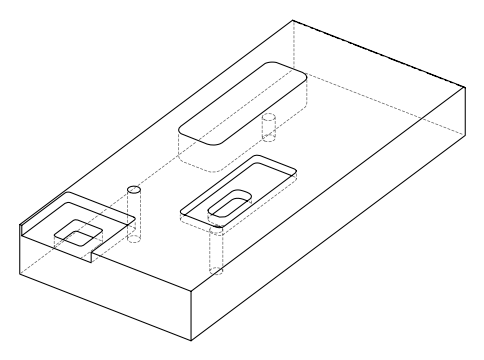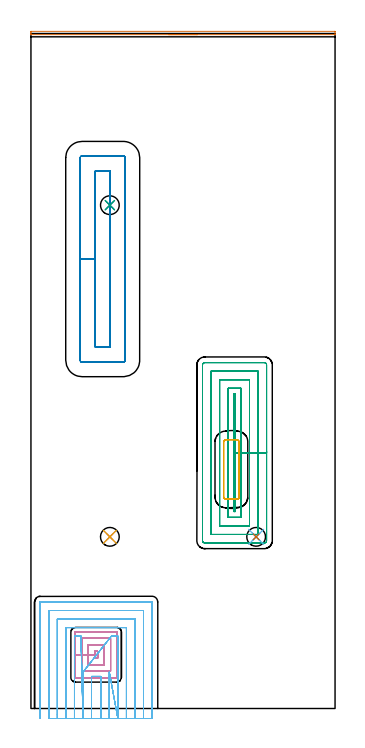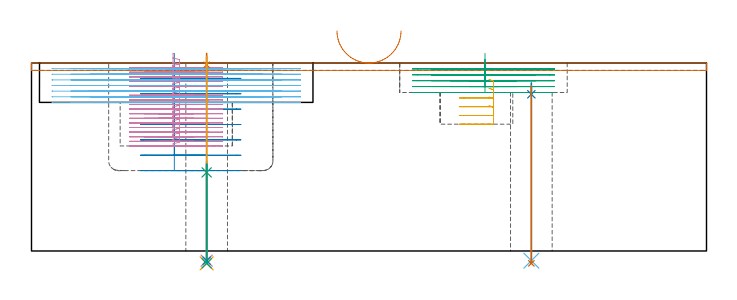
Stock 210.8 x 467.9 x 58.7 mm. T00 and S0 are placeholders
(PLAN: 15 operations, 12 tool changes, 62.2 min)
(1 AREA_MILL | FG_CHAMFER_SURFACE | UGT0205_001 | 1.84 min | 558 mm3)
(2 MILL_RECTANGULAR_POCKET | POCKET_RECTANGULAR_STRAIGHT | UGT0201_095 | Follow Part, ap 5, ae 75% | 9.59 min | 276470 mm3)
(3 MILL_RECTANGULAR_POCKET_1 | POCKET_RECTANGULAR_STRAIGHT_1 | UGT0201_125 | Follow Part, ap 1.975, ae 75% | 12.95 min | 63690 mm3)
(4 MILL_RECTANGULAR_POCKET_2 | POCKET_RECTANGULAR_STRAIGHT_2 | UGT0201_124 | Follow Part, ap 1.5, ae 75% | 11.54 min | 34169 mm3)
(5 MILL_RECTANGULAR_POCKET_3 | POCKET_RECTANGULAR_STRAIGHT_3 | NXT0201_011 | Follow Part, ap 3, ae 75% | 1.18 min | 11473 mm3)
(6 MILL_SLOT | SLOT_PARTIAL_RECTANGULAR | UGT0201_125 | Follow Part, ap 1.975, ae 75% | 23.79 min | 65429 mm3)
(7 SPOT_DRILL | STEP1HOLE | NXT0321_9005460120000 | 0.03 min | 8 mm3)
(8 SPOT_DRILL_1 | STEP1HOLE_1 | NXT0321_9005460120000 | 0.03 min | 2 mm3)
(9 SPOT_DRILL_2 | STEP1HOLE_2 | NXT0321_9005460120000 | 0.04 min | 15 mm3)
(10 DRILL_THROUGH_HOLE_INTO_CENTER | STEP1HOLE | NXT0301_055 | 0.26 min | 3223 mm3)
(11 DRILL_TO_ENLARGE_THROUGH_HOLE | STEP1HOLE | NXT0301_101 | 0.26 min | 4530 mm3)
(12 DRILL_THROUGH_HOLE_INTO_CENTER_1 | STEP1HOLE_1 | NXT0301_055 | 0.22 min | 2727 mm3)
(13 DRILL_TO_ENLARGE_THROUGH_HOLE_1 | STEP1HOLE_1 | NXT0301_101 | 0.22 min | 3796 mm3)
(14 DRILL_THROUGH_HOLE_INTO_CENTER_2 | STEP1HOLE_2 | NXT0301_055 | 0.13 min | 1404 mm3)
(15 DRILL_TO_ENLARGE_THROUGH_HOLE_2 | STEP1HOLE_2 | NXT0301_101 | 0.13 min | 1911 mm3)
(TOOL UGT0205_001 | Chamfer Mill 20 x 3 x 45 deg. | D20 FL50 Z2)
(TOOL UGT0201_095 | End mill 20 mm | D20 R3 FL38 Z4)
(TOOL UGT0201_125 | Carbide End Mill 7.9 | D7.9 FL15 Z4)
(TOOL UGT0201_124 | Carbide End Mill 6.0 | D6 FL15 Z4)
(TOOL NXT0201_011 | ENDMILL 12mm [2P460-1200-NA 1630] | D12 FL38 Z6)
(TOOL NXT0321_9005460120000 | NC Spot Drill, 142deg, 12mm, Carbide, Uncoated | D12 PA142 FL30 Z2)
(TOOL NXT0301_055 | Carbide Drill 8.4mm [860.1-0840-042A1-MM 2214] | D8.4 PA140 FL61 Z2)
(TOOL NXT0301_101 | Carbide Drill 13mm [860.1-1300-104A1-MM 2214] | D13 PA140 FL123 Z2)
(OP 1 AREA_MILL)
G17 G21 G94 G90
T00 M6
G54
G17 G0 G90 X115.4 Y467.1 S1061 M3
G43 Z68.7 H0
G94 G1 X115.362 Z67.828 F250.
X115.248 Z66.964
X115.059 Z66.112
X114.797 Z65.28
X114.463 Z64.474
X114.06 Z63.7
X113.592 Z62.964
X113.06 Z62.272
X112.471 Z61.629
X111.828 Z61.04
X111.136 Z60.508
X110.4 Z60.04
X109.626 Z59.637
X108.82 Z59.303
X107.988 Z59.041
X107.136 Z58.852
X106.272 Z58.738
X105.4 Z58.7
X0.152
X0.01 Y467.103 Z58.688
X0. Y467.195 Z58.596
Y467.292 Z58.507
Y467.974 Z57.825
Y468.526 Z57.273
X0.002 Y469.119 Z56.677
X0.004 Y469.391 Z56.405
X0.012 Y469.393 Z56.404
X0.152 Y469.4 Z56.4
X210.346
X210.648 Y469.398 Z56.402
X210.788 Y469.393 Z56.404
X210.796 Y469.391 Z56.405
X210.8 Y468.25 Z57.549
Y467.381 Z58.418
Y467.291 Z58.508
X210.796 Y467.193 Z58.599
X210.79 Y467.102 Z58.688
X210.648 Y467.1 Z58.7
X105.4
X104.528 Z58.738
X103.664 Z58.852
X102.812 Z59.041
X101.98 Z59.303
X101.174 Z59.637
X100.4 Z60.04
X99.664 Z60.508
X98.972 Z61.04
X98.329 Z61.629
X97.74 Z62.272
X97.208 Z62.964
X96.74 Z63.7
X96.337 Z64.474
X96.003 Z65.28
X95.741 Z66.112
X95.552 Z66.964
X95.438 Z67.828
X95.4 Z68.7
M5
M2
(OP 2 MILL_RECTANGULAR_POCKET)
G17 G21 G94 G90
T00 M6
G54
G17 G0 G90 X44.6 Y340.66 S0 M3
G43 Z68.7 H0
Z61.7
G94 G1 Y311.55 Z53.9 F250.
Y250.5 F500.
X54.9
Y372.6
X44.6
Y311.55
X34.1
Y241.4
G3 X35.5 Y240. R1.4
G1 X64.
G3 X65.4 Y241.4 R1.4
G1 Y381.7
G3 X64. Y383.1 R1.4
G1 X35.5
G3 X34.1 Y381.7 R1.4
G1 Y311.55
Y310.55
G0 X44.6 Y340.66 Z56.9
G1 Y311.55 Z49.1 F250.
Y250.5 F500.
X54.9
Y372.6
X44.6
Y311.55
X34.1
Y241.4
G3 X35.5 Y240. R1.4
G1 X64.
G3 X65.4 Y241.4 R1.4
G1 Y381.7
G3 X64. Y383.1 R1.4
G1 X35.5
G3 X34.1 Y381.7 R1.4
G1 Y311.55
Y310.55
G0 X44.6 Y340.66 Z52.1
G1 Y311.55 Z44.3 F250.
Y250.5 F500.
X54.9
Y372.6
X44.6
Y311.55
X34.1
Y241.4
G3 X35.5 Y240. R1.4
G1 X64.
G3 X65.4 Y241.4 R1.4
G1 Y381.7
G3 X64. Y383.1 R1.4
G1 X35.5
G3 X34.1 Y381.7 R1.4
G1 Y311.55
Y310.55
G0 X44.6 Y340.66 Z47.3
G1 Y311.55 Z39.5 F250.
Y250.5 F500.
X54.9
Y372.6
X44.6
Y311.55
X34.1
Y241.4
G3 X35.5 Y240. R1.4
G1 X64.
G3 X65.4 Y241.4 R1.4
G1 Y381.7
G3 X64. Y383.1 R1.4
G1 X35.5
G3 X34.1 Y381.7 R1.4
G1 Y311.55
Y310.55
G0 X44.6 Y340.66 Z42.5
G1 Y311.55 Z34.7 F250.
Y250.5 F500.
X54.9
Y372.6
X44.6
Y311.55
X34.1
Y241.4
G3 X35.5 Y240. R1.4
G1 X64.
G3 X65.4 Y241.4 R1.4
G1 Y381.7
G3 X64. Y383.1 R1.4
G1 X35.5
G3 X34.1 Y381.7 R1.4
G1 Y311.55
Y310.55
G0 X44.6 Y340.66 Z37.7
G1 Y311.55 Z29.9 F250.
Y250.5 F500.
X54.9
Y372.6
X44.6
Y311.55
X34.1
Y241.4
G3 X35.5 Y240. R1.4
G1 X64.
G3 X65.4 Y241.4 R1.4
G1 Y381.7
G3 X64. Y383.1 R1.4
G1 X35.5
G3 X34.1 Y381.7 R1.4
G1 Y311.55
Y310.55
G0 X44.6 Y340.66 Z32.9
G1 Y311.55 Z25.1 F250.
Y250.5 F500.
X54.9
Y372.6
X44.6
Y311.55
X34.1
Y241.4
G3 X35.5 Y240. R1.4
G1 X64.
G3 X65.4 Y241.4 R1.4
G1 Y381.7
G3 X64. Y383.1 R1.4
G1 X35.5
G3 X34.1 Y381.7 R1.4
G1 Y311.55
Y310.55
G0 Z68.7
M5
M2
(OP 3 MILL_RECTANGULAR_POCKET_1)
G17 G21 G94 G90
T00 M6
G54
G17 G0 G90 X141.625 Y159.187 S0 M3
G43 Z68.7 H0
Z61.7
G94 G1 Y177.25 Z56.86 F250.
Y218.025 F500.
X140.675
Y136.475
X141.625
Y177.25
X145.575
Y221.975
X136.725
Y132.525
X145.575
Y177.25
X151.5
Y227.9
X130.8
Y126.6
X151.5
Y177.25
X157.425
Y233.825
X124.875
Y120.675
X157.425
Y177.25
X163.35
Y238.2
G3 X161.8 Y239.75 R1.55
G1 X120.5
G3 X118.95 Y238.2 R1.55
G1 Y116.3
G3 X120.5 Y114.75 R1.55
G1 X161.8
G3 X163.35 Y116.3 R1.55
G1 Y177.25
Y178.25
G0 X141.625 Y159.187 Z59.86
G1 Y177.25 Z55.02 F250.
Y218.025 F500.
X140.675
Y136.475
X141.625
Y177.25
X145.575
Y221.975
X136.725
Y132.525
X145.575
Y177.25
X151.5
Y227.9
X130.8
Y126.6
X151.5
Y177.25
X157.425
Y233.825
X124.875
Y120.675
X157.425
Y177.25
X163.35
Y238.2
G3 X161.8 Y239.75 R1.55
G1 X120.5
G3 X118.95 Y238.2 R1.55
G1 Y116.3
G3 X120.5 Y114.75 R1.55
G1 X161.8
G3 X163.35 Y116.3 R1.55
G1 Y177.25
Y178.25
G0 X141.625 Y159.187 Z58.02
G1 Y177.25 Z53.18 F250.
Y218.025 F500.
X140.675
Y136.475
X141.625
Y177.25
X145.575
Y221.975
X136.725
Y132.525
X145.575
Y177.25
X151.5
Y227.9
X130.8
Y126.6
X151.5
Y177.25
X157.425
Y233.825
X124.875
Y120.675
X157.425
Y177.25
X163.35
Y238.2
G3 X161.8 Y239.75 R1.55
G1 X120.5
G3 X118.95 Y238.2 R1.55
G1 Y116.3
G3 X120.5 Y114.75 R1.55
G1 X161.8
G3 X163.35 Y116.3 R1.55
G1 Y177.25
Y178.25
G0 X141.625 Y159.187 Z56.18
G1 Y177.25 Z51.34 F250.
Y218.025 F500.
X140.675
Y136.475
X141.625
Y177.25
X145.575
Y221.975
X136.725
Y132.525
X145.575
Y177.25
X151.5
Y227.9
X130.8
Y126.6
X151.5
Y177.25
X157.425
Y233.825
X124.875
Y120.675
X157.425
Y177.25
X163.35
Y238.2
G3 X161.8 Y239.75 R1.55
G1 X120.5
G3 X118.95 Y238.2 R1.55
G1 Y116.3
G3 X120.5 Y114.75 R1.55
G1 X161.8
G3 X163.35 Y116.3 R1.55
G1 Y177.25
Y178.25
G0 X141.625 Y159.187 Z54.34
G1 Y177.25 Z49.5 F250.
Y218.025 F500.
X140.675
Y136.475
X141.625
Y177.25
X145.575
Y221.975
X136.725
Y132.525
X145.575
Y177.25
X151.5
Y227.9
X130.8
Y126.6
X151.5
Y177.25
X157.425
Y233.825
X124.875
Y120.675
X157.425
Y177.25
X163.35
Y238.2
G3 X161.8 Y239.75 R1.55
G1 X120.5
G3 X118.95 Y238.2 R1.55
G1 Y116.3
G3 X120.5 Y114.75 R1.55
G1 X161.8
G3 X163.35 Y116.3 R1.55
G1 Y177.25
Y178.25
G0 Z68.7
M5
M2
(OP 4 MILL_RECTANGULAR_POCKET_2)
G17 G21 G94 G90
T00 M6
G54
G17 G0 G90 X44.516 Y39.7 S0 M3
G43 Z68.7 H0
Z61.7
G94 G1 X44.2 Z61.615 F250.
Y34.8 Z60.302
X46.2 Z59.766
Y39.7 Z58.453
X44.2 Z57.917
Y37.25 Z57.261
Y34.8 F500.
X46.2
Y39.7
X44.2
Y37.25
X39.7
Y30.3
X50.7
Y44.2
X39.7
Y37.25
X35.2
Y25.8
X55.2
Y48.7
X35.2
Y37.25
X30.7
Y21.4
X30.705 Y21.345
X30.745 Y21.305
X30.8 Y21.3
X59.6
X59.655 Y21.305
X59.695 Y21.345
X59.7 Y21.4
Y53.1
X59.695 Y53.155
X59.655 Y53.195
X59.6 Y53.2
X30.8
X30.745 Y53.195
X30.705 Y53.155
X30.7 Y53.1
Y37.25
Y36.25
G0 X44.516 Y39.7 Z60.261
G1 X44.2 Z60.176 F250.
Y34.8 Z58.863
X46.2 Z58.327
Y39.7 Z57.015
X44.2 Z56.479
Y37.25 Z55.822
Y34.8 F500.
X46.2
Y39.7
X44.2
Y37.25
X39.7
Y30.3
X50.7
Y44.2
X39.7
Y37.25
X35.2
Y25.8
X55.2
Y48.7
X35.2
Y37.25
X30.7
Y21.4
X30.705 Y21.345
X30.745 Y21.305
X30.8 Y21.3
X59.6
X59.655 Y21.305
X59.695 Y21.345
X59.7 Y21.4
Y53.1
X59.695 Y53.155
X59.655 Y53.195
X59.6 Y53.2
X30.8
X30.745 Y53.195
X30.705 Y53.155
X30.7 Y53.1
Y37.25
Y36.25
G0 X44.516 Y39.7 Z58.822
G1 X44.2 Z58.737 F250.
Y34.8 Z57.424
X46.2 Z56.889
Y39.7 Z55.576
X44.2 Z55.04
Y37.25 Z54.383
Y34.8 F500.
X46.2
Y39.7
X44.2
Y37.25
X39.7
Y30.3
X50.7
Y44.2
X39.7
Y37.25
X35.2
Y25.8
X55.2
Y48.7
X35.2
Y37.25
X30.7
Y21.4
X30.705 Y21.345
X30.745 Y21.305
X30.8 Y21.3
X59.6
X59.655 Y21.305
X59.695 Y21.345
X59.7 Y21.4
Y53.1
X59.695 Y53.155
X59.655 Y53.195
X59.6 Y53.2
X30.8
X30.745 Y53.195
X30.705 Y53.155
X30.7 Y53.1
Y37.25
Y36.25
G0 X44.516 Y39.7 Z57.383
G1 X44.2 Z57.299 F250.
Y34.8 Z55.986
X46.2 Z55.45
Y39.7 Z54.137
X44.2 Z53.601
Y37.25 Z52.944
Y34.8 F500.
X46.2
Y39.7
X44.2
Y37.25
X39.7
Y30.3
X50.7
Y44.2
X39.7
Y37.25
X35.2
Y25.8
X55.2
Y48.7
X35.2
Y37.25
X30.7
Y21.4
X30.705 Y21.345
X30.745 Y21.305
X30.8 Y21.3
X59.6
X59.655 Y21.305
X59.695 Y21.345
X59.7 Y21.4
Y53.1
X59.695 Y53.155
X59.655 Y53.195
X59.6 Y53.2
X30.8
X30.745 Y53.195
X30.705 Y53.155
X30.7 Y53.1
Y37.25
Y36.25
G0 X44.516 Y39.7 Z55.944
G1 X44.2 Z55.86 F250.
Y34.8 Z54.547
X46.2 Z54.011
Y39.7 Z52.698
X44.2 Z52.162
Y37.25 Z51.505
Y34.8 F500.
X46.2
Y39.7
X44.2
Y37.25
X39.7
Y30.3
X50.7
Y44.2
X39.7
Y37.25
X35.2
Y25.8
X55.2
Y48.7
X35.2
Y37.25
X30.7
Y21.4
X30.705 Y21.345
X30.745 Y21.305
X30.8 Y21.3
X59.6
X59.655 Y21.305
X59.695 Y21.345
X59.7 Y21.4
Y53.1
X59.695 Y53.155
X59.655 Y53.195
X59.6 Y53.2
X30.8
X30.745 Y53.195
X30.705 Y53.155
X30.7 Y53.1
Y37.25
Y36.25
G0 X44.516 Y39.7 Z54.505
G1 X44.2 Z54.421 F250.
Y34.8 Z53.108
X46.2 Z52.572
Y39.7 Z51.259
X44.2 Z50.723
Y37.25 Z50.067
Y34.8 F500.
X46.2
Y39.7
X44.2
Y37.25
X39.7
Y30.3
X50.7
Y44.2
X39.7
Y37.25
X35.2
Y25.8
X55.2
Y48.7
X35.2
Y37.25
X30.7
Y21.4
X30.705 Y21.345
X30.745 Y21.305
X30.8 Y21.3
X59.6
X59.655 Y21.305
X59.695 Y21.345
X59.7 Y21.4
Y53.1
X59.695 Y53.155
X59.655 Y53.195
X59.6 Y53.2
X30.8
X30.745 Y53.195
X30.705 Y53.155
X30.7 Y53.1
Y37.25
Y36.25
G0 X44.516 Y39.7 Z53.067
G1 X44.2 Z52.982 F250.
Y34.8 Z51.669
X46.2 Z51.133
Y39.7 Z49.82
X44.2 Z49.284
Y37.25 Z48.628
Y34.8 F500.
X46.2
Y39.7
X44.2
Y37.25
X39.7
Y30.3
X50.7
Y44.2
X39.7
Y37.25
X35.2
Y25.8
X55.2
Y48.7
X35.2
Y37.25
X30.7
Y21.4
X30.705 Y21.345
X30.745 Y21.305
X30.8 Y21.3
X59.6
X59.655 Y21.305
X59.695 Y21.345
X59.7 Y21.4
Y53.1
X59.695 Y53.155
X59.655 Y53.195
X59.6 Y53.2
X30.8
X30.745 Y53.195
X30.705 Y53.155
X30.7 Y53.1
Y37.25
Y36.25
G0 X44.516 Y39.7 Z51.628
G1 X44.2 Z51.543 F250.
Y34.8 Z50.23
X46.2 Z49.694
Y39.7 Z48.381
X44.2 Z47.845
Y37.25 Z47.189
Y34.8 F500.
X46.2
Y39.7
X44.2
Y37.25
X39.7
Y30.3
X50.7
Y44.2
X39.7
Y37.25
X35.2
Y25.8
X55.2
Y48.7
X35.2
Y37.25
X30.7
Y21.4
X30.705 Y21.345
X30.745 Y21.305
X30.8 Y21.3
X59.6
X59.655 Y21.305
X59.695 Y21.345
X59.7 Y21.4
Y53.1
X59.695 Y53.155
X59.655 Y53.195
X59.6 Y53.2
X30.8
X30.745 Y53.195
X30.705 Y53.155
X30.7 Y53.1
Y37.25
Y36.25
G0 X44.516 Y39.7 Z50.189
G1 X44.2 Z50.104 F250.
Y34.8 Z48.791
X46.2 Z48.255
Y39.7 Z46.942
X44.2 Z46.406
Y37.25 Z45.75
Y34.8 F500.
X46.2
Y39.7
X44.2
Y37.25
X39.7
Y30.3
X50.7
Y44.2
X39.7
Y37.25
X35.2
Y25.8
X55.2
Y48.7
X35.2
Y37.25
X30.7
Y21.4
X30.705 Y21.345
X30.745 Y21.305
X30.8 Y21.3
X59.6
X59.655 Y21.305
X59.695 Y21.345
X59.7 Y21.4
Y53.1
X59.695 Y53.155
X59.655 Y53.195
X59.6 Y53.2
X30.8
X30.745 Y53.195
X30.705 Y53.155
X30.7 Y53.1
Y37.25
Y36.25
G0 X44.516 Y39.7 Z48.75
G1 X44.2 Z48.665 F250.
Y34.8 Z47.352
X46.2 Z46.816
Y39.7 Z45.503
X44.2 Z44.968
Y37.25 Z44.311
Y34.8 F500.
X46.2
Y39.7
X44.2
Y37.25
X39.7
Y30.3
X50.7
Y44.2
X39.7
Y37.25
X35.2
Y25.8
X55.2
Y48.7
X35.2
Y37.25
X30.7
Y21.4
X30.705 Y21.345
X30.745 Y21.305
X30.8 Y21.3
X59.6
X59.655 Y21.305
X59.695 Y21.345
X59.7 Y21.4
Y53.1
X59.695 Y53.155
X59.655 Y53.195
X59.6 Y53.2
X30.8
X30.745 Y53.195
X30.705 Y53.155
X30.7 Y53.1
Y37.25
Y36.25
G0 X44.516 Y39.7 Z47.311
G1 X44.2 Z47.226 F250.
Y34.8 Z45.913
X46.2 Z45.378
Y39.7 Z44.065
X44.2 Z43.529
Y37.25 Z42.872
Y34.8 F500.
X46.2
Y39.7
X44.2
Y37.25
X39.7
Y30.3
X50.7
Y44.2
X39.7
Y37.25
X35.2
Y25.8
X55.2
Y48.7
X35.2
Y37.25
X30.7
Y21.4
X30.705 Y21.345
X30.745 Y21.305
X30.8 Y21.3
X59.6
X59.655 Y21.305
X59.695 Y21.345
X59.7 Y21.4
Y53.1
X59.695 Y53.155
X59.655 Y53.195
X59.6 Y53.2
X30.8
X30.745 Y53.195
X30.705 Y53.155
X30.7 Y53.1
Y37.25
Y36.25
G0 X44.516 Y39.7 Z45.872
G1 X44.2 Z45.787 F250.
Y34.8 Z44.475
X46.2 Z43.939
Y39.7 Z42.626
X44.2 Z42.09
Y37.25 Z41.433
Y34.8 F500.
X46.2
Y39.7
X44.2
Y37.25
X39.7
Y30.3
X50.7
Y44.2
X39.7
Y37.25
X35.2
Y25.8
X55.2
Y48.7
X35.2
Y37.25
X30.7
Y21.4
X30.705 Y21.345
X30.745 Y21.305
X30.8 Y21.3
X59.6
X59.655 Y21.305
X59.695 Y21.345
X59.7 Y21.4
Y53.1
X59.695 Y53.155
X59.655 Y53.195
X59.6 Y53.2
X30.8
X30.745 Y53.195
X30.705 Y53.155
X30.7 Y53.1
Y37.25
Y36.25
G0 X44.516 Y39.7 Z44.433
G1 X44.2 Z44.349 F250.
Y34.8 Z43.036
X46.2 Z42.5
Y39.7 Z41.187
X44.2 Z40.651
Y37.25 Z39.994
Y34.8 F500.
X46.2
Y39.7
X44.2
Y37.25
X39.7
Y30.3
X50.7
Y44.2
X39.7
Y37.25
X35.2
Y25.8
X55.2
Y48.7
X35.2
Y37.25
X30.7
Y21.4
X30.705 Y21.345
X30.745 Y21.305
X30.8 Y21.3
X59.6
X59.655 Y21.305
X59.695 Y21.345
X59.7 Y21.4
Y53.1
X59.695 Y53.155
X59.655 Y53.195
X59.6 Y53.2
X30.8
X30.745 Y53.195
X30.705 Y53.155
X30.7 Y53.1
Y37.25
Y36.25
G0 X44.516 Y39.7 Z42.994
G1 X44.2 Z42.91 F250.
Y34.8 Z41.597
X46.2 Z41.061
Y39.7 Z39.748
X44.2 Z39.212
Y37.25 Z38.556
Y34.8 F500.
X46.2
Y39.7
X44.2
Y37.25
X39.7
Y30.3
X50.7
Y44.2
X39.7
Y37.25
X35.2
Y25.8
X55.2
Y48.7
X35.2
Y37.25
X30.7
Y21.4
X30.705 Y21.345
X30.745 Y21.305
X30.8 Y21.3
X59.6
X59.655 Y21.305
X59.695 Y21.345
X59.7 Y21.4
Y53.1
X59.695 Y53.155
X59.655 Y53.195
X59.6 Y53.2
X30.8
X30.745 Y53.195
X30.705 Y53.155
X30.7 Y53.1
Y37.25
Y36.25
G0 X44.516 Y39.7 Z41.556
G1 X44.2 Z41.471 F250.
Y34.8 Z40.158
X46.2 Z39.622
Y39.7 Z38.309
X44.2 Z37.773
Y37.25 Z37.117
Y34.8 F500.
X46.2
Y39.7
X44.2
Y37.25
X39.7
Y30.3
X50.7
Y44.2
X39.7
Y37.25
X35.2
Y25.8
X55.2
Y48.7
X35.2
Y37.25
X30.7
Y21.4
X30.705 Y21.345
X30.745 Y21.305
X30.8 Y21.3
X59.6
X59.655 Y21.305
X59.695 Y21.345
X59.7 Y21.4
Y53.1
X59.695 Y53.155
X59.655 Y53.195
X59.6 Y53.2
X30.8
X30.745 Y53.195
X30.705 Y53.155
X30.7 Y53.1
Y37.25
Y36.25
G0 X44.516 Y39.7 Z40.117
G1 X44.2 Z40.032 F250.
Y34.8 Z38.719
X46.2 Z38.183
Y39.7 Z36.87
X44.2 Z36.334
Y37.25 Z35.678
Y34.8 F500.
X46.2
Y39.7
X44.2
Y37.25
X39.7
Y30.3
X50.7
Y44.2
X39.7
Y37.25
X35.2
Y25.8
X55.2
Y48.7
X35.2
Y37.25
X30.7
Y21.4
X30.705 Y21.345
X30.745 Y21.305
X30.8 Y21.3
X59.6
X59.655 Y21.305
X59.695 Y21.345
X59.7 Y21.4
Y53.1
X59.695 Y53.155
X59.655 Y53.195
X59.6 Y53.2
X30.8
X30.745 Y53.195
X30.705 Y53.155
X30.7 Y53.1
Y37.25
Y36.25
G0 X44.516 Y39.7 Z38.678
G1 X44.2 Z38.593 F250.
Y34.8 Z37.28
X46.2 Z36.744
Y39.7 Z35.431
X44.2 Z34.895
Y37.25 Z34.239
Y34.8 F500.
X46.2
Y39.7
X44.2
Y37.25
X39.7
Y30.3
X50.7
Y44.2
X39.7
Y37.25
X35.2
Y25.8
X55.2
Y48.7
X35.2
Y37.25
X30.7
Y21.4
X30.705 Y21.345
X30.745 Y21.305
X30.8 Y21.3
X59.6
X59.655 Y21.305
X59.695 Y21.345
X59.7 Y21.4
Y53.1
X59.695 Y53.155
X59.655 Y53.195
X59.6 Y53.2
X30.8
X30.745 Y53.195
X30.705 Y53.155
X30.7 Y53.1
Y37.25
Y36.25
G0 X44.516 Y39.7 Z37.239
G1 X44.2 Z37.154 F250.
Y34.8 Z35.841
X46.2 Z35.305
Y39.7 Z33.992
X44.2 Z33.456
Y37.25 Z32.8
Y34.8 F500.
X46.2
Y39.7
X44.2
Y37.25
X39.7
Y30.3
X50.7
Y44.2
X39.7
Y37.25
X35.2
Y25.8
X55.2
Y48.7
X35.2
Y37.25
X30.7
Y21.4
X30.705 Y21.345
X30.745 Y21.305
X30.8 Y21.3
X59.6
X59.655 Y21.305
X59.695 Y21.345
X59.7 Y21.4
Y53.1
X59.695 Y53.155
X59.655 Y53.195
X59.6 Y53.2
X30.8
X30.745 Y53.195
X30.705 Y53.155
X30.7 Y53.1
Y37.25
Y36.25
G0 Z68.7
M5
M2
(OP 5 MILL_RECTANGULAR_POCKET_3)
G17 G21 G94 G90
T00 M6
G54
G17 G0 G90 X142.881 Y145.1 S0 M3
G43 Z68.7 H1
Z53.514
G94 G1 X142.923 Z53.503 F250.
X143.22 Y145.155 Z53.422
X143.5 Y145.268 Z53.341
X143.752 Y145.434 Z53.26
X143.966 Y145.648 Z53.179
X144.132 Y145.9 Z53.098
X144.245 Y146.18 Z53.017
X144.3 Y146.477 Z52.936
Y146.6 Z52.904
Y165.7 Z47.786
Y184.8 F500.
G3 X142.8 Y186.3 R1.5
G1 X135.1
G3 X133.6 Y184.8 R1.5
G1 Y146.6
G3 X135.1 Y145.1 R1.5
G1 X142.8
G3 X144.3 Y146.6 R1.5
G1 Y165.7
Y166.7
G0 X142.881 Y145.1 Z50.786
G1 X142.923 Z50.775 F250.
X143.22 Y145.155 Z50.694
X143.5 Y145.268 Z50.613
X143.752 Y145.434 Z50.532
X143.966 Y145.648 Z50.451
X144.132 Y145.9 Z50.37
X144.245 Y146.18 Z50.289
X144.3 Y146.477 Z50.208
Y146.6 Z50.175
Y165.7 Z45.057
Y184.8 F500.
G3 X142.8 Y186.3 R1.5
G1 X135.1
G3 X133.6 Y184.8 R1.5
G1 Y146.6
G3 X135.1 Y145.1 R1.5
G1 X142.8
G3 X144.3 Y146.6 R1.5
G1 Y165.7
Y166.7
G0 X142.881 Y145.1 Z48.057
G1 X142.923 Z48.046 F250.
X143.22 Y145.155 Z47.965
X143.5 Y145.268 Z47.884
X143.752 Y145.434 Z47.803
X143.966 Y145.648 Z47.722
X144.132 Y145.9 Z47.641
X144.245 Y146.18 Z47.56
X144.3 Y146.477 Z47.479
Y146.6 Z47.446
Y165.7 Z42.329
Y184.8 F500.
G3 X142.8 Y186.3 R1.5
G1 X135.1
G3 X133.6 Y184.8 R1.5
G1 Y146.6
G3 X135.1 Y145.1 R1.5
G1 X142.8
G3 X144.3 Y146.6 R1.5
G1 Y165.7
Y166.7
G0 X142.881 Y145.1 Z45.329
G1 X142.923 Z45.317 F250.
X143.22 Y145.155 Z45.236
X143.5 Y145.268 Z45.155
X143.752 Y145.434 Z45.075
X143.966 Y145.648 Z44.994
X144.132 Y145.9 Z44.913
X144.245 Y146.18 Z44.832
X144.3 Y146.477 Z44.751
Y146.6 Z44.718
Y165.7 Z39.6
Y184.8 F500.
G3 X142.8 Y186.3 R1.5
G1 X135.1
G3 X133.6 Y184.8 R1.5
G1 Y146.6
G3 X135.1 Y145.1 R1.5
G1 X142.8
G3 X144.3 Y146.6 R1.5
G1 Y165.7
Y166.7
G0 Z68.7
M5
M2
(OP 6 MILL_SLOT)
G17 G21 G94 G90
T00 M6
G54
G17 G0 G90 X48.4 Y-6.95 S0 M3
G43 Z68.7 H0
Z56.943
G94 G1 Y-3.95 F250.
Y22.25 F500.
X42.
Y-3.95
Y-6.95 F250.
X54.325
Y-3.95
Y22.25 F500.
Y25.25 F250.
X60.25 Y-6.95 F500.
Y-3.95 F250.
Y50.15 F500.
X58.75
X55.75 F250.
X36.075 Y25.25 F500.
Y22.25 F250.
Y-3.95 F500.
Y-6.95 F250.
X34.65 Y50.15 F500.
X31.65 F250.
X30.15 F500.
Y-3.95
Y-6.95 F250.
X66.175
Y-3.95
Y56.075 F500.
X24.225
Y-3.95
Y-6.95 F250.
X72.1
Y-3.95
Y62. F500.
X18.3
Y-3.95
Y-6.95 F250.
X78.025
Y-3.95
Y67.925 F500.
X12.375
Y-3.95
Y-6.95 F250.
X83.95
Y-3.95
Y73.8 F500.
X83.952 Y73.83
X83.93 Y73.852
X83.9 Y73.85
X6.5
X6.47 Y73.852
X6.448 Y73.83
X6.45 Y73.8
Y-3.95
Y-6.95 F250.
G0 X48.4 Z55.186
G1 Y-3.95
Y22.25 F500.
X42.
Y-3.95
Y-6.95 F250.
X54.325
Y-3.95
Y22.25 F500.
Y25.25 F250.
X60.25 Y-6.95 F500.
Y-3.95 F250.
Y50.15 F500.
X58.75
X55.75 F250.
X36.075 Y25.25 F500.
Y22.25 F250.
Y-3.95 F500.
Y-6.95 F250.
X34.65 Y50.15 F500.
X31.65 F250.
X30.15 F500.
Y-3.95
Y-6.95 F250.
X66.175
Y-3.95
Y56.075 F500.
X24.225
Y-3.95
Y-6.95 F250.
X72.1
Y-3.95
Y62. F500.
X18.3
Y-3.95
Y-6.95 F250.
X78.025
Y-3.95
Y67.925 F500.
X12.375
Y-3.95
Y-6.95 F250.
X83.95
Y-3.95
Y73.8 F500.
X83.952 Y73.83
X83.93 Y73.852
X83.9 Y73.85
X6.5
X6.47 Y73.852
X6.448 Y73.83
X6.45 Y73.8
Y-3.95
Y-6.95 F250.
G0 X48.4 Z53.429
G1 Y-3.95
Y22.25 F500.
X42.
Y-3.95
Y-6.95 F250.
X54.325
Y-3.95
Y22.25 F500.
Y25.25 F250.
X60.25 Y-6.95 F500.
Y-3.95 F250.
Y50.15 F500.
X58.75
X55.75 F250.
X36.075 Y25.25 F500.
Y22.25 F250.
Y-3.95 F500.
Y-6.95 F250.
X34.65 Y50.15 F500.
X31.65 F250.
X30.15 F500.
Y-3.95
Y-6.95 F250.
X66.175
Y-3.95
Y56.075 F500.
X24.225
Y-3.95
Y-6.95 F250.
X72.1
Y-3.95
Y62. F500.
X18.3
Y-3.95
Y-6.95 F250.
X78.025
Y-3.95
Y67.925 F500.
X12.375
Y-3.95
Y-6.95 F250.
X83.95
Y-3.95
Y73.8 F500.
X83.952 Y73.83
X83.93 Y73.852
X83.9 Y73.85
X6.5
X6.47 Y73.852
X6.448 Y73.83
X6.45 Y73.8
Y-3.95
Y-6.95 F250.
G0 X48.4 Z51.671
G1 Y-3.95
Y22.25 F500.
X42.
Y-3.95
Y-6.95 F250.
X54.325
Y-3.95
Y22.25 F500.
Y25.25 F250.
X60.25 Y-6.95 F500.
Y-3.95 F250.
Y50.15 F500.
X58.75
X55.75 F250.
X36.075 Y25.25 F500.
Y22.25 F250.
Y-3.95 F500.
Y-6.95 F250.
X34.65 Y50.15 F500.
X31.65 F250.
X30.15 F500.
Y-3.95
Y-6.95 F250.
X66.175
Y-3.95
Y56.075 F500.
X24.225
Y-3.95
Y-6.95 F250.
X72.1
Y-3.95
Y62. F500.
X18.3
Y-3.95
Y-6.95 F250.
X78.025
Y-3.95
Y67.925 F500.
X12.375
Y-3.95
Y-6.95 F250.
X83.95
Y-3.95
Y73.8 F500.
X83.952 Y73.83
X83.93 Y73.852
X83.9 Y73.85
X6.5
X6.47 Y73.852
X6.448 Y73.83
X6.45 Y73.8
Y-3.95
Y-6.95 F250.
G0 X48.4 Z49.914
G1 Y-3.95
Y22.25 F500.
X42.
Y-3.95
Y-6.95 F250.
X54.325
Y-3.95
Y22.25 F500.
Y25.25 F250.
X60.25 Y-6.95 F500.
Y-3.95 F250.
Y50.15 F500.
X58.75
X55.75 F250.
X36.075 Y25.25 F500.
Y22.25 F250.
Y-3.95 F500.
Y-6.95 F250.
X34.65 Y50.15 F500.
X31.65 F250.
X30.15 F500.
Y-3.95
Y-6.95 F250.
X66.175
Y-3.95
Y56.075 F500.
X24.225
Y-3.95
Y-6.95 F250.
X72.1
Y-3.95
Y62. F500.
X18.3
Y-3.95
Y-6.95 F250.
X78.025
Y-3.95
Y67.925 F500.
X12.375
Y-3.95
Y-6.95 F250.
X83.95
Y-3.95
Y73.8 F500.
X83.952 Y73.83
X83.93 Y73.852
X83.9 Y73.85
X6.5
X6.47 Y73.852
X6.448 Y73.83
X6.45 Y73.8
Y-3.95
Y-6.95 F250.
G0 X48.4 Z48.157
G1 Y-3.95
Y22.25 F500.
X42.
Y-3.95
Y-6.95 F250.
X54.325
Y-3.95
Y22.25 F500.
Y25.25 F250.
X60.25 Y-6.95 F500.
Y-3.95 F250.
Y50.15 F500.
X58.75
X55.75 F250.
X36.075 Y25.25 F500.
Y22.25 F250.
Y-3.95 F500.
Y-6.95 F250.
X34.65 Y50.15 F500.
X31.65 F250.
X30.15 F500.
Y-3.95
Y-6.95 F250.
X66.175
Y-3.95
Y56.075 F500.
X24.225
Y-3.95
Y-6.95 F250.
X72.1
Y-3.95
Y62. F500.
X18.3
Y-3.95
Y-6.95 F250.
X78.025
Y-3.95
Y67.925 F500.
X12.375
Y-3.95
Y-6.95 F250.
X83.95
Y-3.95
Y73.8 F500.
X83.952 Y73.83
X83.93 Y73.852
X83.9 Y73.85
X6.5
X6.47 Y73.852
X6.448 Y73.83
X6.45 Y73.8
Y-3.95
Y-6.95 F250.
G0 X48.4 Z46.4
G1 Y-3.95
Y22.25 F500.
X42.
Y-3.95
Y-6.95 F250.
X54.325
Y-3.95
Y22.25 F500.
Y25.25 F250.
X60.25 Y-6.95 F500.
Y-3.95 F250.
Y50.15 F500.
X58.75
X55.75 F250.
X36.075 Y25.25 F500.
Y22.25 F250.
Y-3.95 F500.
Y-6.95 F250.
X34.65 Y50.15 F500.
X31.65 F250.
X30.15 F500.
Y-3.95
Y-6.95 F250.
X66.175
Y-3.95
Y56.075 F500.
X24.225
Y-3.95
Y-6.95 F250.
X72.1
Y-3.95
Y62. F500.
X18.3
Y-3.95
Y-6.95 F250.
X78.025
Y-3.95
Y67.925 F500.
X12.375
Y-3.95
Y-6.95 F250.
X83.95
Y-3.95
Y73.8 F500.
X83.952 Y73.83
X83.93 Y73.852
X83.9 Y73.85
X6.5
X6.47 Y73.852
X6.448 Y73.83
X6.45 Y73.8
Y-3.95
Y-6.95 F250.
G0 Z68.7
M5
M2
(OP 7 SPOT_DRILL)
G17 G21 G94 G90
T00 M6
G54
G17 G0 G90 X54.7 Y119. S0 M3
G43 Z68.7 H0
G94 G81 G98 Z58.136 F250. R61.7
G80
M5
M2
(OP 8 SPOT_DRILL_1)
G17 G21 G94 G90
T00 M6
G54
G17 G0 G90 X156.1 Y119. S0 M3
G43 Z68.7 H0
G94 G81 G98 Z48.936 F250. R52.5
G80
M5
M2
(OP 9 SPOT_DRILL_2)
G17 G21 G94 G90
T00 M6
G54
G17 G0 G90 X54.7 Y348.9 S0 M3
G43 Z68.7 H0
G94 G81 G98 Z24.536 F250. R28.1
G80
M5
M2
(OP 10 DRILL_THROUGH_HOLE_INTO_CENTER)
G17 G21 G94 G90
T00 M6
G54
G17 G0 G90 X54.7 Y119. S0 M3
G43 Z68.7 H1
G94 G73 G98 Z-3.029 F250. Q7.716 R60.7
G80
M5
M2
(OP 11 DRILL_TO_ENLARGE_THROUGH_HOLE)
G17 G21 G94 G90
T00 M6
G54
G17 G0 G90 X54.7 Y119. S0 M3
G43 Z68.7 H1
G94 G73 G98 Z-3.866 F250. Q12.513 R60.7
G80
M5
M2
(OP 12 DRILL_THROUGH_HOLE_INTO_CENTER_1)
G17 G21 G94 G90
T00 M6
G54
G17 G0 G90 X156.1 Y119. S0 M3
G43 Z68.7 H1
G94 G73 G98 Z-3.029 F250. Q7.504 R51.5
G80
M5
M2
(OP 13 DRILL_TO_ENLARGE_THROUGH_HOLE_1)
G17 G21 G94 G90
T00 M6
G54
G17 G0 G90 X156.1 Y119. S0 M3
G43 Z68.7 H1
G94 G73 G98 Z-3.866 F250. Q10.673 R51.5
G80
M5
M2
(OP 14 DRILL_THROUGH_HOLE_INTO_CENTER_2)
G17 G21 G94 G90
T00 M6
G54
G17 G0 G90 X54.7 Y348.9 S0 M3
G43 Z68.7 H1
G94 G73 G98 Z-3.029 F250. Q7.032 R27.1
G80
M5
M2
(OP 15 DRILL_TO_ENLARGE_THROUGH_HOLE_2)
G17 G21 G94 G90
T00 M6
G54
G17 G0 G90 X54.7 Y348.9 S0 M3
G43 Z68.7 H1
G94 G81 G98 Z-3.866 F250. R27.1
G80
M5
M2
